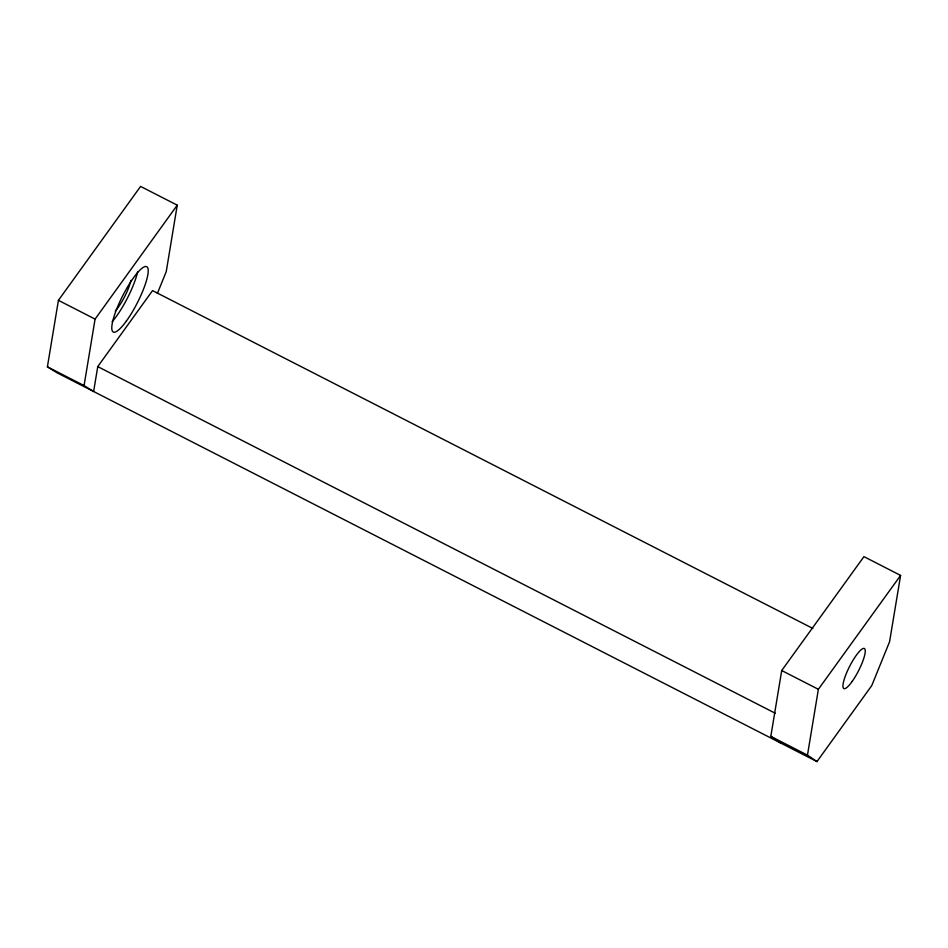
<?xml version="1.0" encoding="UTF-8"?>
<svg xmlns="http://www.w3.org/2000/svg" width="948" height="948" viewBox="0 0 948 948"><rect width="100%" height="100%" fill="white"/><g stroke="black" fill="none" stroke-linecap="round" stroke-linejoin="round"><path stroke-width="1.42" d="M780.299 742.829L770.819 736.383L781.721 670.532L863.948 556.642L900.6 575.412L889.58 641.737L871.757 685.594L816.963 761.588L56.963 372.742L47.4 366.829L58.42 300.338L140.588 186.412L177.24 205.171L166.244 271.626L157.332 293.56M812.863 628.453L152.545 290.609L97.751 366.603L93.627 391.5L84.064 385.587L95.084 319.097L177.24 205.171M816.963 761.588L807.471 755.141L818.373 689.303L900.6 575.412M58.42 300.338L95.084 319.097M781.721 670.532L818.373 689.303M97.751 366.603L775.203 713.216M770.819 736.383L807.471 755.141M47.4 366.829L84.064 385.587M130.942 280.383A22.515 4.977 -62.9 0 1 115.265 311.11M137.602 271.981A36.711 8.117 -62.9 0 1 112.137 321.68M852.288 681.268A22.515 4.977 -62.9 0 0 864.552 648.633A22.515 4.977 -62.9 0 0 845.45 675.746A22.515 4.977 -62.9 0 0 852.288 681.268M126.416 321.005A36.711 8.117 -62.9 0 0 147.248 267.087A36.711 8.117 -62.9 0 0 116.32 309.984A36.711 8.117 -62.9 0 0 126.416 321.005"/></g></svg>
